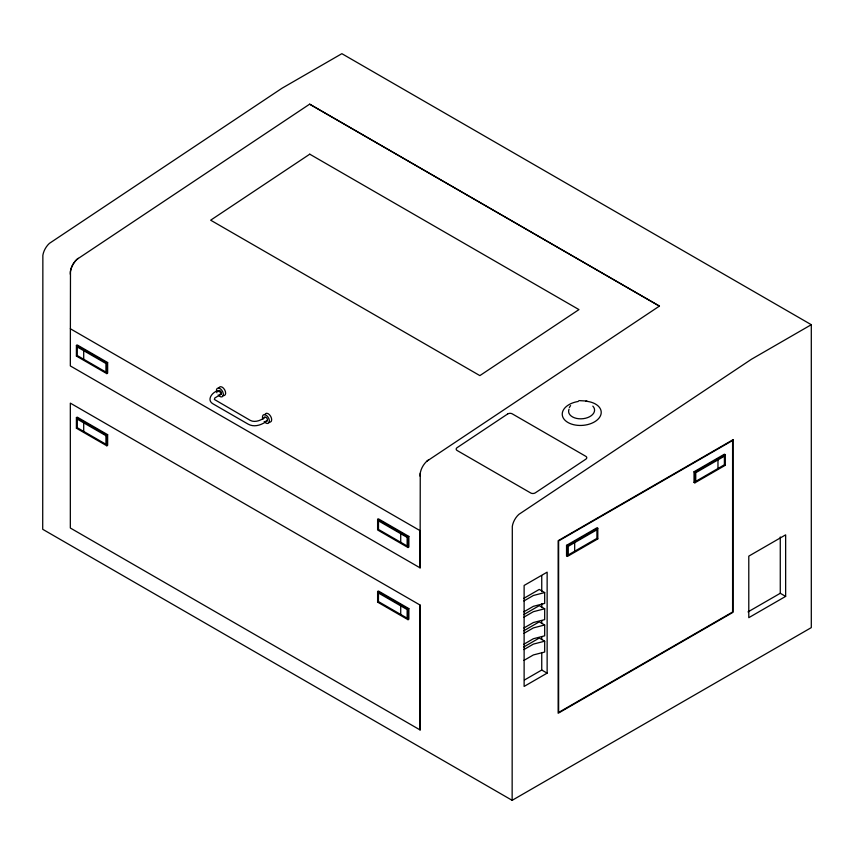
<?xml version="1.0" encoding="UTF-8"?>
<svg xmlns="http://www.w3.org/2000/svg" width="854" height="854" viewBox="0 0 854 854"><rect width="100%" height="100%" fill="white"/><g stroke="black" fill="none" stroke-linecap="round" stroke-linejoin="round"><path stroke-width="1.28" d="M420.104 729.956L420.104 605.07L70.327 403.131L70.327 528.018L420.104 729.956L420.104 605.07M566.544 545.343L566.544 555.975L567.376 556.456L597.8 538.895L597.8 528.263L596.967 527.783L566.544 545.343L567.376 545.823L597.8 528.263M567.376 556.456L567.376 545.823M574.678 551.214L574.678 542.621M420.253 473.191L420.104 567.878L70.327 365.928L70.476 271.241A13.056 7.537 -60 0 1 77.031 259.296L309.65 104.156L659.427 306.095L426.808 461.235M569.34 407.518L570.589 405.565M428.793 459.73L428.046 460.231A13.056 7.537 -60 0 0 420.093 476.19M76.401 345.432L77.223 344.952L107.647 362.523L107.647 373.145L106.825 373.625L76.401 356.065L76.401 345.432L106.825 362.993L106.825 373.625M76.401 356.065L77.223 355.584L77.276 346.959L105.939 363.505L105.939 372.098L77.276 355.552M106.825 362.993L107.647 362.523M76.401 417.606L77.223 417.126L107.647 434.686L107.647 445.318L106.825 445.799L76.401 428.228L76.401 417.606L106.825 435.166L106.825 445.799M76.401 428.228L77.223 427.758M106.825 435.166L107.647 434.686M218.816 390.588C212.763 391.196 205.771 400.067 213.169 403.953L248.13 424.128C254.311 427.683 261.89 424.95 267.088 420.862M220.983 394.356L214.834 397.953L214.375 399.458L250.393 420.446C254.492 422.687 261.089 420.68 264.751 417.222M377.607 519.339L378.439 518.858L408.863 536.419L408.863 547.051L408.031 547.531L377.607 529.96L377.607 519.339L408.031 536.899L408.031 547.531M408.031 536.899L408.863 536.419M811.3 324.701L751.467 359.246L518.848 514.386A13.056 7.537 -60 0 0 512.304 526.331L512.144 800.326L811.3 627.615L811.3 324.701L341.867 53.674L282.033 88.218L49.415 243.358A13.056 7.537 -60 0 0 42.86 255.303L42.711 529.299L512.144 800.326M377.607 591.502L378.439 591.021L408.863 608.592L408.863 619.214L408.031 619.694L377.607 602.134L377.607 591.502L408.031 609.073L408.031 619.694M377.607 602.134L378.439 601.654L378.493 593.028L407.144 609.575L407.144 618.168L378.493 601.622M408.031 609.073L408.863 608.592M694.035 471.75L724.448 454.179L725.281 454.659L725.281 465.291L694.857 482.852L694.035 482.371L694.035 471.75L694.857 472.219L694.857 482.852M694.857 472.219L725.281 454.659M694.035 482.371L724.395 464.779L724.395 456.185L695.743 472.732L695.743 481.325M523.79 598.366L539.258 589.431L544.681 592.569L544.681 603.415L533.376 606.329L523.886 611.806M523.886 600.97L533.376 595.484L544.681 592.569M523.79 614.57L539.258 605.646L544.681 608.774L544.681 619.62L533.376 622.534L523.886 628.01M523.886 617.175L533.376 611.688L544.681 608.774M523.79 630.775L539.258 621.851L544.681 624.979L544.681 635.824L533.376 638.739L523.886 644.226M523.886 633.38L533.376 627.904L544.681 624.979M523.79 646.98L539.258 638.055L544.681 641.194L544.681 652.029L533.376 654.943L523.886 660.43M523.886 649.584L533.376 644.108L544.681 641.194M524.484 679.987L541.746 670.027L547.136 673.133L547.136 572.159L524.121 585.449L524.121 686.424L547.136 673.133M748.008 611.902L780.268 593.284L785.648 596.391L785.648 534.85L748.787 556.135L748.787 617.677L785.648 596.391M578.863 400.601L586.965 401.06M309.639 104.167L659.416 306.106M724.448 464.811L725.281 465.291M596.967 538.415L597.8 538.895M70.316 328.737L420.093 530.676L420.104 567.878M218.571 390.822L221.432 393.352A2.167 1.249 60 0 1 219.905 394.238M780.268 536.985L780.268 593.284M717.968 459.9L717.968 468.483M541.746 575.692L541.746 591.641M541.746 603.597L541.746 607.578M541.746 620.869L541.746 623.527M541.746 636.817L541.746 639.465M541.746 652.755L541.746 670.027M400.718 533.697L400.718 542.29M400.718 605.87L400.718 614.453M83.703 350.674L83.703 359.267M83.703 422.837L83.703 431.43M585.855 401.209A19.525 12.137 -4.2 0 1 597.747 419.485A19.525 12.137 -4.2 0 1 565.337 420.584A19.525 12.137 -4.2 0 1 578.265 401.465M592.836 406.141A13.013 8.092 -4.2 0 1 583.303 418.663A13.013 8.092 -4.2 0 1 569.031 409.173M218.368 391.591A2.167 1.249 60 0 1 219.905 390.705A2.167 1.249 60 0 1 221.432 393.352M264.409 417.862A2.167 1.249 60 0 1 266.064 417.36A2.167 1.249 60 0 1 267.451 419.933A2.167 1.249 60 0 1 266.042 420.883M262.925 419.314A4.878 2.818 60 0 1 265.316 414.777A4.878 2.818 60 0 1 269.32 421.705A4.878 2.818 60 0 1 264.196 421.502M264.889 414.756A4.878 2.818 60 0 1 270.665 416.304A4.878 2.818 60 0 1 269.117 422.079M216.905 392.744A4.878 2.818 60 0 1 219.297 388.207A4.878 2.818 60 0 1 223.3 395.124A4.878 2.818 60 0 1 218.176 394.932M218.859 388.186A4.878 2.818 60 0 1 224.634 389.734A4.878 2.818 60 0 1 223.086 395.509M70.316 274.251A13.056 7.537 -60 0 1 78.258 258.292M568.252 546.336L568.252 554.929L596.914 538.383L596.914 529.79L568.252 546.336M309.767 154.179L210.66 220.193L479.863 375.611L578.959 309.596L309.756 154.179M507.596 414.019L457.125 447.645A3.256 2.018 -4 0 0 457.125 450.496L530.761 493.014A3.256 2.018 -4 0 0 535.362 492.811L585.833 459.185A3.256 2.018 -4 0 0 585.833 456.335L512.197 413.816A3.256 2.018 -4 0 0 507.596 414.019M733.063 439.703L558.164 540.678L558.164 713.261L733.063 612.286L733.063 439.703M732.593 440.493L558.623 540.934L558.623 712.46L732.593 612.019L732.593 440.493M407.144 537.412L378.493 520.865L378.493 529.459L407.144 545.994L407.144 537.412M105.939 435.679L77.276 419.133L77.276 427.726L105.939 444.261L105.939 435.679"/></g></svg>
